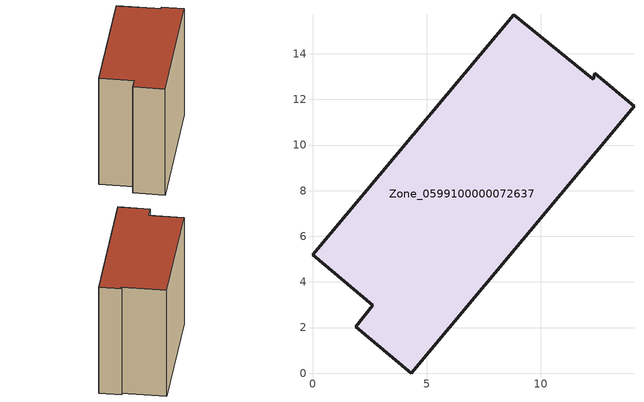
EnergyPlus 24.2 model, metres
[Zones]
Zone_0599100000072637
 floor ground (C_G): 2.65,2.97 0,5.19 8.82,15.71 12.31,12.88 12.38,13.16 14.1,11.71 4.32,0 1.89,2.03 z0
 wall outside (C_F): 12.31,12.88 8.82,15.71 0,5.19 2.65,2.97 1.89,2.03 4.32,0 14.1,11.71 12.38,13.16 12.31,12.88 z0:11.95
 roof outside (C_R): 2.65,2.97 1.89,2.03 4.32,0 14.1,11.71 12.38,13.16 12.31,12.88 8.82,15.71 0,5.19 z11.95
[BUILDING]
Pand.0599100000072637: North Axis=0; Terrain=City; Loads Convergence Tolerance Value=0.04; Temperature Convergence Tolerance Value=0.4; Solar Distribution=FullExterior; Maximum Number of Warmup Days=25; Minimum Number of Warmup Days=1
[Site:Location]
Rotterdam.The.Hague.AP_ZH_NLD Design_Conditions: Latitude=51.96; Longitude=4.45; Time Zone=1; Elevation=-4.5
[SITE:GROUNDTEMPERATURE:BUILDINGSURFACE]
18, 18, 18, 18, 18, 18, 18, 18, 18, 18, 18, 18
[MATERIAL] Thermal Absorptance=0.9; Solar Absorptance=0.7; Visible Absorptance=0.7
Name | Roughness | Thickness | Conductivity | Density | Specific Heat
G.TI.1946 | MediumSmooth | 0.15 | 1 | 540 | 1210
F.TI.1946 | Rough | 0.3 | 0.857143 | 1920 | 840
R.TI.1946 | MediumRough | 0.2 | 0.1 | 1500 | 1000
[CONSTRUCTION]
C_G: G.TI.1946
C_F: F.TI.1946
C_R: R.TI.1946
[ZONE]
Zone_0599100000072637: Type=1; Multiplier=1; Ceiling Height=Autocalculate; Volume=Autocalculate; Floor Area=autocalculate; Part of Total Floor Area=Yes
[ZONEINFILTRATION:DESIGNFLOWRATE]
Infil_Zone_0599100000072637: Zone or ZoneList or Space or SpaceList=Zone_0599100000072637; Schedule=AlwaysOn; Design Flow Rate Calculation Method=Flow/Area; Flow Rate per Floor Area=0.003; Constant Term Coefficient=1; Temperature Term Coefficient=0; Velocity Term Coefficient=0; Velocity Squared Term Coefficient=0
[HVACTEMPLATE:ZONE:IDEALLOADSAIRSYSTEM]
Zone_0599100000072637: Maximum Heating Supply Air Temperature=50; Minimum Cooling Supply Air Temperature=13; Maximum Heating Supply Air Humidity Ratio=0.0156; Minimum Cooling Supply Air Humidity Ratio=0.0077; Heating Limit=NoLimit; Cooling Limit=NoLimit; Dehumidification Control Type=ConstantSensibleHeatRatio; Cooling Sensible Heat Ratio=0.7; Dehumidification Setpoint=60; Humidification Control Type=None; Humidification Setpoint=30; Outdoor Air Method=None; Outdoor Air Flow Rate per Person=0.00944; Outdoor Air Flow Rate per Zone Floor Area=0; Outdoor Air Flow Rate per Zone=0; Demand Controlled Ventilation Type=None; Outdoor Air Economizer Type=NoEconomizer; Heat Recovery Type=None; Sensible Heat Recovery Effectiveness=0.7; Latent Heat Recovery Effectiveness=0.65
[ZONECONTROL:THERMOSTAT]
ThermostatControl_Zone_0599100000072637: Zone or ZoneList=Zone_0599100000072637; Control Type Schedule=DualSetpointControlType; Control 1=Thermostat_Zone_0599100000072637; Temperature Difference Between Cutout And Setpoint=0
[THERMOSTATSETPOINT:DUALSETPOINT]
Thermostat_Zone_0599100000072637: Heating Setpoint Temperature Schedule=HeatingSetpoint_Zone_0599100000072637; Cooling Setpoint Temperature Schedule=CoolingSetpoint_Zone_0599100000072637
[SCHEDULE:COMPACT]
HeatingSetpoint_Zone_0599100000072637: Through: 12/31, For: AllDays, Until: 24:00, 21
CoolingSetpoint_Zone_0599100000072637: Through: 12/31, For: AllDays, Until: 24:00, 24
DualSetpointControlType: Through: 12/31, For: AllDays, Until: 24:00, 4
AlwaysOn: Through: 12/31, For: AllDays, Until: 24:00, 1
